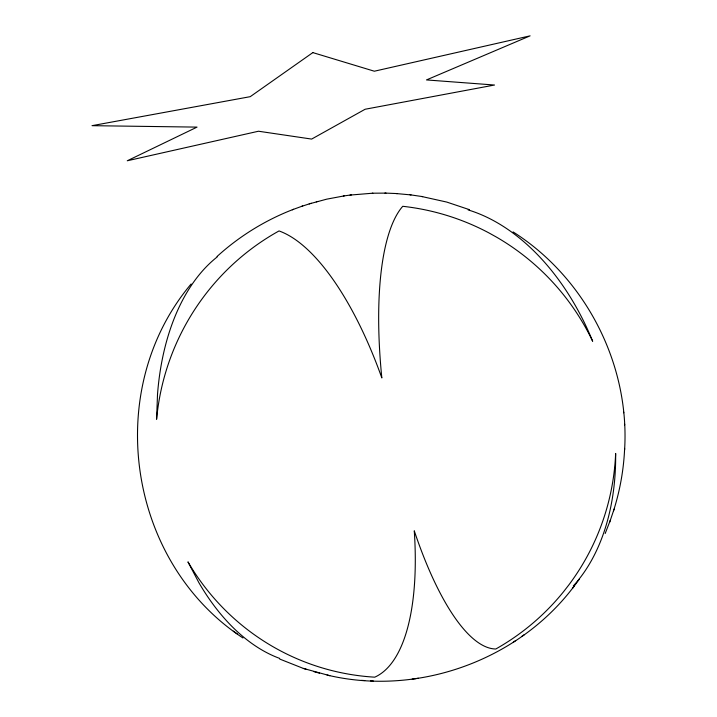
<?xml version="1.0" encoding="UTF-8"?>
<svg xmlns="http://www.w3.org/2000/svg" width="717" height="717" viewBox="0 0 717 717"><rect width="100%" height="100%" fill="white"/><g stroke="black" fill="none" stroke-linecap="round" stroke-linejoin="round"><path stroke-width="1.08" d="M613.456 511.06C619.945 490.795 623.727 469.653 624.632 448.394M624.597 449.909C629.911 364.173 585.592 277.882 513.085 231.914M605.175 533.511L610.248 520.434M609.593 522.415L614.102 509.106M327.06 675.038C417.428 696.673 518.292 660.635 574.111 586.21M572.596 588.272L579.506 578.96M191.125 283.986C101.931 389.976 127.267 562.164 242.964 637.978M217.054 256.498C238.277 237.157 262.969 221.634 289.578 210.852L293.585 209.301M513.327 642.208L515.684 640.595M521.68 636.481L524.27 634.715M301.758 206.317L309.905 203.691M292.312 209.758L302.717 205.967M316.287 201.853L316.744 201.719M309.215 203.888L326.71 199.165L344.303 195.875M310.595 203.485L311.303 203.287M317.21 201.585L317.676 201.45M350.021 195.078L372.858 193.196M343.353 196.01L351.464 194.881M412.185 679.107L415.546 678.649M415.6 678.623L418.387 678.246M372.329 193.205L386.006 193.115M396.134 193.545L411.029 194.916M384.948 193.07L397.379 193.59M361.511 680.37L364.756 680.55M370.519 680.854L373.378 681.025M421.533 196.467L446.772 202.077L469.456 209.678M409.999 194.773L422.663 196.628M319.549 673.182L313.894 671.65M329.811 675.701L303.309 668.405L279.702 659.048M303.309 668.405L306.168 669.266M233.339 631.13L237.363 633.971M623.691 412.212L623.745 412.813M624.615 424.267L624.668 424.921M468.138 209.911A211.927 141.679 74.1 0 1 592.663 341.265A238.349 236.807 34.4 0 0 496.558 237.157L489.344 233.133A238.349 236.807 34.4 0 0 402.748 206.299A229.485 69.979 79.7 0 0 381.838 377.94A231.842 88.334 75.9 0 0 279.03 230.937A238.196 234.325 -75.5 0 0 156.593 419.284L157.507 394.422A214.706 131.319 81.3 0 1 217.296 256.856M573.304 585.95A211.927 141.679 74.1 0 0 615.643 453.44A238.349 236.807 34.4 0 1 568.698 585.117L563.714 591.525A238.349 236.807 34.4 0 1 495.806 649.002A229.485 69.979 79.7 0 1 414.265 530.795A231.842 88.334 75.9 0 1 374.74 677.171A238.196 234.325 -75.5 0 1 187.953 561.868L198.86 582.634A214.706 131.319 81.3 0 0 279.666 658.403M312.836 52.601L250.233 96.67L92.018 125.672L197.032 127.115L127.259 160.778L258.496 131.229L311.644 139.08L365.141 109.244L494.524 85.027L426.472 79.928L530.105 35.85L374.346 71.216L312.836 52.601"/></g></svg>
